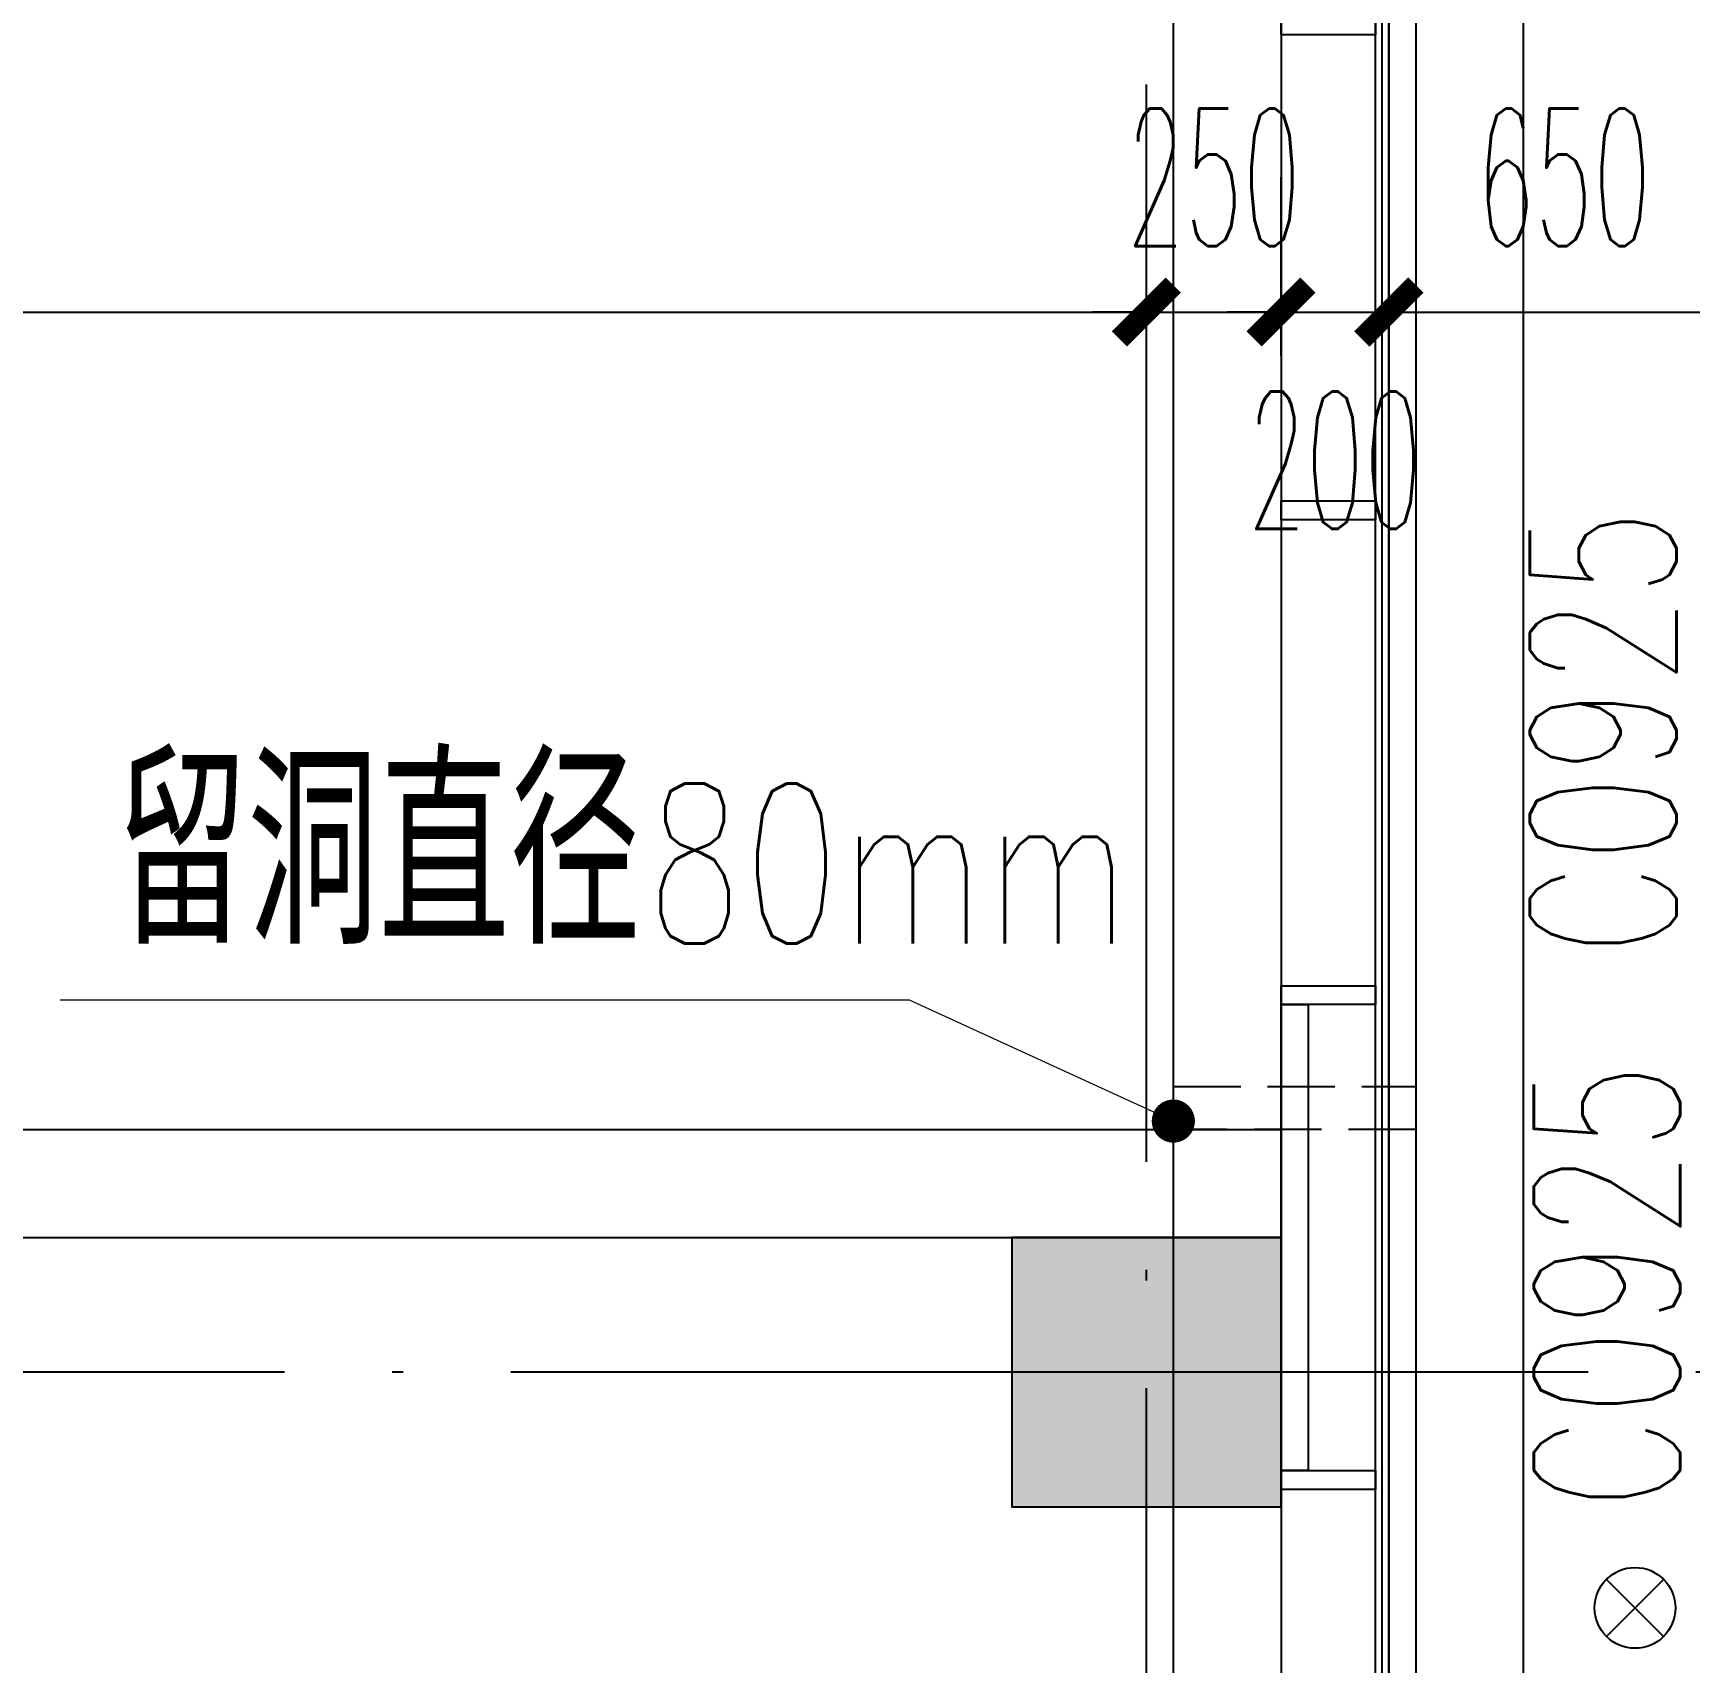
# Model space of a CAD drawing. Header units: millimetres. Extents: x -13830 to 215738, y -24143 to 193994.
# Drawn here: x 54327 to 57402, y 97359 to 100384 of the extents above; entities that cross this region are included whole.
import ezdxf

# ---------------------------------------------------------------- set-up
doc = ezdxf.new("R2010")
doc.units = ezdxf.units.MM
doc.header["$LTSCALE"] = 100
for name, pattern in [('DASH', [0.35, 0.25, -0.1]), ('DASHDASHDOTDOT', [2, 0.5, -0.25, 0.5, -0.25, 0, -0.25, 0, -0.25]), ('DOTE', [2.42, 2, -0.2, 0.02, -0.2])]:
    doc.linetypes.add(name, pattern=pattern)
doc.layers.get('0').update_dxf_attribs({"linetype": 'CONTINUOUS'})
doc.layers.get('DEFPOINTS').update_dxf_attribs({"linetype": 'CONTINUOUS'})
for name, color, linetype in [('A-Drain-Well', 201, 'CONTINUOUS'), ('COLUMN', 9, 'CONTINUOUS'), ('DOTE', 8, 'CONTINUOUS'), ('MCST 2F$0$A-_WIND----_E-', 4, 'CONTINUOUS'), ('P-STRM', 201, 'DASHDASHDOTDOT'), ('PUB_DIM', 3, 'CONTINUOUS'), ('PUB_HATCH', 8, 'CONTINUOUS'), ('PUB_TEXT', 7, 'CONTINUOUS'), ('RAIL', 163, 'CONTINUOUS'), ('WALL', 2, 'CONTINUOUS'), ('WINDOW', 4, 'CONTINUOUS'), ('WINDOW_TEXT', 7, 'CONTINUOUS')]:
    doc.layers.add(name, color=color, linetype=linetype)
doc.layers.add('DIM_LEAD', color=3, linetype='CONTINUOUS', lineweight=13)
doc.styles.add('_TCH_DIM', font='SIMPLEX', dxfattribs={"bigfont": 'GBCBIG'})
doc.styles.add('_TCH_WINDOW', font='SIMPLEX', dxfattribs={"height": 3.5, "bigfont": 'GBCBIG'})
doc.styles.add('DIM_FONT_T3', font='SIMPLEX', dxfattribs={"width": 0.494118, "bigfont": 'GBCBIG'})
doc.dimstyles.new('_TCH_ARCH&&100', dxfattribs={"dimtxt": 255, "dimasz": 100, "dimexe": 250, "dimexo": 300, "dimgap": 122.5, "dimtad": 1, "dimdec": 0, "dimzin": 0, "dimdsep": 46, "dimtxsty": 'DIM_FONT_T3', "dimblk": 'ARCHTICK', "dimcen": 0.09, "dimclrt": 7, "dimazin": 0, "dimtfac": 1, "dimtdec": 0, "dimtix": 1, "dimtmove": 2, "dimatfit": 3, "dimldrblk": 'ARCHTICK', "dimfxl": 1, "dimtolj": 1, "dimtzin": 0, "dimarcsym": 0})

# ---------------------------------------------------------------- blocks, each defined once
blk = doc.blocks.new('dsffsfddf')
at = {"layer": 'DOTE', "linetype": 'DOTE', "ltscale": 10}
for p, q in [((14550, -3600), (14550, 31000)), ((25050, 12950), (-1850, 12950))]:
    blk.add_line(p, q, dxfattribs=at)
blk = doc.blocks.new('_FZH')
blk.add_lwpolyline([(-0.5, -0.5), (0.5, -0.5), (0.5, 0.5), (-0.5, 0.5)], close=True)
at = {"layer": 'PUB_HATCH'}
blk.add_solid([(-0.5, -0.5), (0.5, -0.5), (-0.5, 0.5), (0.5, 0.5)], dxfattribs=at)
blk = doc.blocks.new('sfss302')
at = {"layer": 'COLUMN', "color": 3, "xscale": 500.0000000002328, "yscale": 500.0000000002328, "zscale": 500.0000000002328, "rotation": 270}
blk.add_blockref('_FZH', (15200, 13500), dxfattribs=at)
blk = doc.blocks.new('MCST 2F$0$ELDERLY CARE MULLION')
at = {"layer": 'MCST 2F$0$A-_WIND----_E-'}
blk.add_lwpolyline([(155290.3, -76416.2), (155377.8, -76567.8), (155408.1, -76550.3), (155320.6, -76398.7)], close=True, dxfattribs=at)
blk = doc.blocks.new('A$C0A050261')
at = {"layer": 'MCST 2F$0$A-_WIND----_E-', "color": 8}
for points in [[(-485.7, 14975), (-485.7, -475), (20264.3, -475), (20264.3, 14975)], [(-460.7, 14950), (-460.7, -450), (20239.3, -450), (20239.3, 14950)]]:
    blk.add_lwpolyline(points, close=True, dxfattribs=at)
at = {"layer": 'MCST 2F$0$A-_WIND----_E-'}
blk.add_lwpolyline([(-473.2, 14962.5), (-473.2, -462.5), (20251.8, -462.5), (20251.8, 14962.5)], close=True, dxfattribs=at)
at = {"xscale": -1, "rotation": 209.9999999999999}
for p in [(-83481, -144273.6), (-82581, -144273.6), (-81681, -144273.6), (-80781, -144273.6)]:
    blk.add_blockref('MCST 2F$0$ELDERLY CARE MULLION', p, dxfattribs=at)
blk = doc.blocks.new('FG')
at = {"linetype": 'Continuous'}
for p, q in [((53, 53), (-53, -53)), ((53, -53), (-53, 53))]:
    blk.add_line(p, q, dxfattribs=at)
blk.add_circle((0, 0), 75, dxfattribs=at)
blk = doc.blocks.new('_ArchTick')
at = {"color": 0, "linetype": 'ByBlock', "const_width": 0.4}
blk.add_lwpolyline([(-0.5, -0.5), (0.5, 0.5)], dxfattribs=at)
blk = doc.blocks.new('*D705')
at = {"layer": 'DEFPOINTS', "color": 0, "transparency": 16777216}
for p in [(57493.6, 99866.2), (56843.6, 99484.7), (57493.6, 99484.7)]:
    blk.add_point(p, dxfattribs=at)
at = {"layer": 'PUB_DIM', "color": 0, "lineweight": -2, "transparency": 16777216}
for p, q in [((56843.6, 99784.7), (56843.6, 100116.2)), ((57493.6, 99784.7), (57493.6, 100116.2)), ((56843.6, 99866.2), (57493.6, 99866.2))]:
    blk.add_line(p, q, dxfattribs=at)
at = {"layer": 'PUB_DIM', "color": 0, "lineweight": -2, "transparency": 16777216, "xscale": 100, "yscale": 100, "zscale": 100, "rotation": 180}
blk.add_blockref('_ArchTick', (56843.6, 99866.2), dxfattribs=at)
at = {"layer": 'PUB_DIM', "color": 0, "lineweight": -2, "transparency": 16777216, "xscale": 100, "yscale": 100, "zscale": 100}
blk.add_blockref('_ArchTick', (57493.6, 99866.2), dxfattribs=at)
at = {"layer": 'PUB_DIM', "color": 7, "transparency": 16777216, "insert": (57168.6, 100116.2), "char_height": 255, "attachment_point": 5, "style": 'DIM_FONT_T3'}
blk.add_mtext('\\A1;650', dxfattribs=at)
blk = doc.blocks.new('*D706')
at = {"layer": 'DEFPOINTS', "color": 0, "transparency": 16777216}
for p in [(56843.6, 99866.2), (56643.6, 99484.7), (56843.6, 99484.7)]:
    blk.add_point(p, dxfattribs=at)
at = {"layer": 'PUB_DIM', "color": 0, "lineweight": -2, "transparency": 16777216}
for p, q in [((56643.6, 99784.7), (56643.6, 100116.2)), ((56843.6, 99784.7), (56843.6, 100116.2)), ((56643.6, 99866.2), (56543.6, 99866.2)), ((56643.6, 99866.2), (56843.6, 99866.2)), ((56843.6, 99866.2), (56943.6, 99866.2))]:
    blk.add_line(p, q, dxfattribs=at)
at = {"layer": 'PUB_DIM', "color": 0, "lineweight": -2, "transparency": 16777216, "xscale": 100, "yscale": 100, "zscale": 100}
blk.add_blockref('_ArchTick', (56643.6, 99866.2), dxfattribs=at)
at = {"layer": 'PUB_DIM', "color": 0, "lineweight": -2, "transparency": 16777216, "xscale": 100, "yscale": 100, "zscale": 100, "rotation": 180}
blk.add_blockref('_ArchTick', (56843.6, 99866.2), dxfattribs=at)
at = {"layer": 'PUB_DIM', "color": 7, "transparency": 16777216, "insert": (56743.6, 99591.2), "char_height": 255, "attachment_point": 5, "style": 'DIM_FONT_T3'}
blk.add_mtext('\\A1;200', dxfattribs=at)
blk = doc.blocks.new('*D707')
at = {"layer": 'DEFPOINTS', "color": 0, "transparency": 16777216}
for p in [(56643.6, 99866.2), (56393.6, 99484.7), (56643.6, 99484.7)]:
    blk.add_point(p, dxfattribs=at)
at = {"layer": 'PUB_DIM', "color": 0, "lineweight": -2, "transparency": 16777216}
for p, q in [((56393.6, 99784.7), (56393.6, 100116.2)), ((56643.6, 99784.7), (56643.6, 100116.2)), ((56393.6, 99866.2), (56293.6, 99866.2)), ((56393.6, 99866.2), (56643.6, 99866.2)), ((56643.6, 99866.2), (56743.6, 99866.2))]:
    blk.add_line(p, q, dxfattribs=at)
at = {"layer": 'PUB_DIM', "color": 0, "lineweight": -2, "transparency": 16777216, "xscale": 100, "yscale": 100, "zscale": 100}
blk.add_blockref('_ArchTick', (56393.6, 99866.2), dxfattribs=at)
at = {"layer": 'PUB_DIM', "color": 0, "lineweight": -2, "transparency": 16777216, "xscale": 100, "yscale": 100, "zscale": 100, "rotation": 180}
blk.add_blockref('_ArchTick', (56643.6, 99866.2), dxfattribs=at)
at = {"layer": 'PUB_DIM', "color": 7, "transparency": 16777216, "insert": (56518.6, 100116.2), "char_height": 255, "attachment_point": 5, "style": 'DIM_FONT_T3'}
blk.add_mtext('\\A1;250', dxfattribs=at)
blk = doc.blocks.new('*D708')
at = {"layer": 'DEFPOINTS', "color": 0, "transparency": 16777216}
for p in [(56393.6, 99866.2), (51043.6, 99484.7), (56393.6, 99484.7)]:
    blk.add_point(p, dxfattribs=at)
at = {"layer": 'PUB_DIM', "color": 0, "lineweight": -2, "transparency": 16777216}
for p, q in [((51043.6, 99784.7), (51043.6, 100116.2)), ((56393.6, 99784.7), (56393.6, 100116.2)), ((51043.6, 99866.2), (56393.6, 99866.2))]:
    blk.add_line(p, q, dxfattribs=at)
at = {"layer": 'PUB_DIM', "color": 0, "lineweight": -2, "transparency": 16777216, "xscale": 100, "yscale": 100, "zscale": 100, "rotation": 180}
blk.add_blockref('_ArchTick', (51043.6, 99866.2), dxfattribs=at)
at = {"layer": 'PUB_DIM', "color": 0, "lineweight": -2, "transparency": 16777216, "xscale": 100, "yscale": 100, "zscale": 100}
blk.add_blockref('_ArchTick', (56393.6, 99866.2), dxfattribs=at)
at = {"layer": 'PUB_DIM', "color": 7, "transparency": 16777216, "insert": (53718.6, 100116.2), "char_height": 255, "attachment_point": 5, "style": 'DIM_FONT_T3'}
blk.add_mtext('\\A1;5350', dxfattribs=at)

msp = doc.modelspace()

# ---------------------------------------------------------------- linework, layer by layer
at = {"layer": 'A-Drain-Well'}
msp.add_lwpolyline([(57093.6, 91698.5), (57093.6, 105398.5), (46293.6, 105398.5)], dxfattribs=at)
at = {"layer": 'DIM_LEAD'}
for p, q in [((55953.6, 98588.7), (54376.9, 98588.7)), ((56443.6, 98364.4), (55953.6, 98588.7))]:
    msp.add_line(p, q, dxfattribs=at)
at = {"layer": 'DIM_LEAD', "const_width": 40}
msp.add_lwpolyline([(56461.8, 98356, 1), (56425.4, 98372.7, 1)], format="xyb", close=True, dxfattribs=at)
at = {"layer": 'RAIL'}
for points in [[(49143.6, 104748.5), (45993.6, 104748.5), (45993.6, 105198.5), (56893.6, 105198.5), (56893.6, 91698.5)], [(56443.6, 91898.5), (56443.6, 104748.5), (49343.6, 104748.5)]]:
    msp.add_lwpolyline(points, dxfattribs=at)
msp.add_lwpolyline([(41593.6, 104948.5), (56643.6, 104948.5), (56643.6, 84598.5), (41593.6, 84598.5)], close=True, dxfattribs=at)
at = {"layer": 'WALL'}
for p, q in [((50993.6, 98348.5), (56643.6, 98348.5)), ((56643.6, 98348.5), (56643.6, 98148.5)), ((50993.6, 98148.5), (56643.6, 98148.5))]:
    msp.add_line(p, q, dxfattribs=at)
at = {"layer": 'WINDOW'}
for points in [[(41393.6, 105148.5), (56843.6, 105148.5), (56843.6, 84398.5), (41393.6, 84398.5)], [(56643.6, 97715.5), (56643.6, 98580.5), (56693.6, 98580.5), (56693.6, 97715.5)]]:
    msp.add_lwpolyline(points, close=True, dxfattribs=at)
at = {"layer": 'WINDOW', "linetype": 'DASH', "ltscale": 5}
msp.add_lwpolyline([(56443.6, 98428.5), (56893.6, 98428.5), (56893.6, 98348.5), (56443.6, 98348.5)], close=True, dxfattribs=at)

# ---------------------------------------------------------------- block references
at = {"rotation": 90}
msp.add_blockref('A$C0A050261', (56368.6, 84884.3), dxfattribs=at)
at = {"layer": 'A-Drain-Well'}
msp.add_blockref('sfss302', (41193.6, 84398.5), dxfattribs=at)
at = {"layer": 'P-STRM', "rotation": 270.0002197066416}
msp.add_blockref('FG', (57300.7, 97460.7), dxfattribs=at)
at = {"layer": 'WALL'}
msp.add_blockref('dsffsfddf', (41843.6, 84948.5), dxfattribs=at)

# ---------------------------------------------------------------- texts
at = {"layer": 'PUB_TEXT', "style": '_TCH_DIM'}
msp.add_text('留洞直径', height=337.59, dxfattribs=at).set_placement((54481.9, 98693.7))
at = {"layer": 'PUB_TEXT', "style": '_TCH_DIM', "width": 0.705882}
msp.add_text('80mm', height=297.5, dxfattribs=at).set_placement((55464.9, 98693.7))
at = {"layer": 'WINDOW_TEXT', "style": '_TCH_WINDOW', "width": 0.705882}
for p in [(57377.4, 98670.5), (57384.6, 97642.4)]:
    msp.add_text('C0925', height=272, rotation=90, dxfattribs=at).set_placement(p)

# ---------------------------------------------------------------- dimensions: what is measured, and where the dimension line sits
at = {"layer": 'PUB_DIM'}
for p1, p2, picture, middle in [((51043.6, 99484.7), (56393.6, 99484.7), '*D708', (53718.6, 100116.2)), ((56393.6, 99484.7), (56643.6, 99484.7), '*D707', (56518.6, 100116.2)), ((56843.6, 99484.7), (57493.6, 99484.7), '*D705', (57168.6, 100116.2))]:
    dim = msp.add_aligned_dim(p1=p1, p2=p2, distance=381.5, dimstyle='_TCH_ARCH&&100', dxfattribs=at)
    dim.commit()
    dim.dimension.update_dxf_attribs({"geometry": picture, "text_midpoint": middle})
dim = msp.add_linear_dim(base=(56843.6, 99866.2), p1=(56643.6, 99484.7), p2=(56843.6, 99484.7), angle=0, dimstyle='_TCH_ARCH&&100', dxfattribs=at)
dim.commit()
dim.dimension.update_dxf_attribs({"geometry": '*D706', "text_midpoint": (56743.6, 99591.2), "dimtype": 129})

doc.saveas('drawing.dxf')
